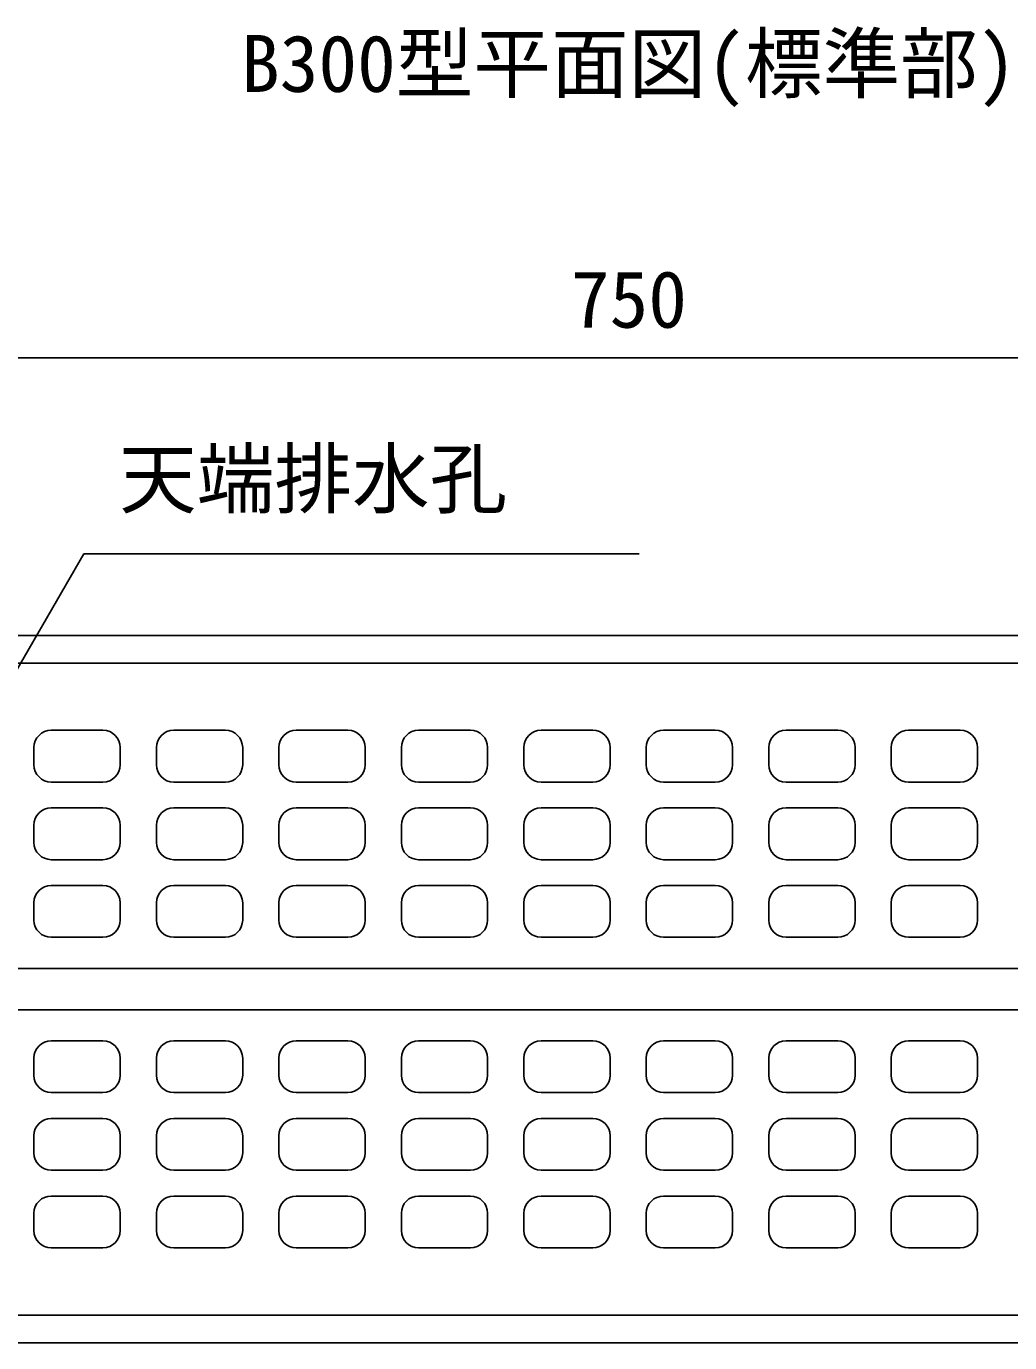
# Model space of a CAD drawing. Units: millimetres, scale not verified. Extents: x -12600 to 12600, y -5940 to 5940.
# Drawn here: x -10104 to -9534, y -5231 to -4467 of the extents above; entities that cross this region are included whole.
import ezdxf
from ezdxf.enums import TextEntityAlignment as Align

# ---------------------------------------------------------------- set-up
doc = ezdxf.new("R2010")
doc.units = ezdxf.units.MM
doc.header["$LTSCALE"] = 40
doc.linetypes.add('DOTTED', pattern=[1.75, 0.25, -1.5])
for name, color, linetype, lineweight in [('0-0_DIM', 7, 'Continuous', 25), ('0-2_HATCH', 6, 'Continuous', 25), ('0-5_OUTLINE', 3, 'Continuous', 25), ('0-6_OUTLINE2', 4, 'DOTTED', 25), ('0-7_TXT', 7, 'Continuous', 25)]:
    doc.layers.add(name, color=color, linetype=linetype, lineweight=lineweight)
doc.styles.add('ＭＳ ゴシック', font='')
doc.styles.get('ＭＳ ゴシック').set_extended_font_data('MS Gothic')

msp = doc.modelspace()

# ---------------------------------------------------------------- linework, layer by layer
at = {"layer": '0-0_DIM'}
for p, q in [((-10209.2, -5013.52), (-10070.48, -4773.25)), ((-10070.48, -4773.25), (-9748.53, -4773.25))]:
    msp.add_line(p, q, dxfattribs=at)
msp.add_lwpolyline([(-8754.31, -4659.52), (-9129.31, -4659.52), (-9379.31, -4659.52), (-10129.31, -4659.52), (-10379.31, -4659.52), (-10754.31, -4659.52)], dxfattribs=at)
at = {"layer": '0-2_HATCH'}
for p, q in [((-10089.31, -4875.52), (-10059.31, -4875.52)), ((-10018.31, -4875.52), (-9988.31, -4875.52)), ((-9947.31, -4875.52), (-9917.31, -4875.52)), ((-9876.31, -4875.52), (-9846.31, -4875.52)), ((-9805.31, -4875.52), (-9775.31, -4875.52)), ((-9734.31, -4875.52), (-9704.31, -4875.52)), ((-9663.31, -4875.52), (-9633.31, -4875.52)), ((-9592.31, -4875.52), (-9562.31, -4875.52)), ((-10099.31, -4885.52), (-10099.31, -4895.52)), ((-10049.31, -4895.52), (-10049.31, -4885.52)), ((-10028.31, -4885.52), (-10028.31, -4895.52)), ((-9978.31, -4895.52), (-9978.31, -4885.52)), ((-9957.31, -4885.52), (-9957.31, -4895.52)), ((-9907.31, -4895.52), (-9907.31, -4885.52)), ((-9886.31, -4885.52), (-9886.31, -4895.52)), ((-9836.31, -4895.52), (-9836.31, -4885.52)), ((-9815.31, -4885.52), (-9815.31, -4895.52)), ((-9765.31, -4895.52), (-9765.31, -4885.52)), ((-9744.31, -4885.52), (-9744.31, -4895.52)), ((-9694.31, -4895.52), (-9694.31, -4885.52)), ((-9673.31, -4885.52), (-9673.31, -4895.52)), ((-9623.31, -4895.52), (-9623.31, -4885.52)), ((-9602.31, -4885.52), (-9602.31, -4895.52)), ((-9552.31, -4895.52), (-9552.31, -4885.52)), ((-10059.31, -4905.52), (-10089.31, -4905.52)), ((-9988.31, -4905.52), (-10018.31, -4905.52)), ((-9917.31, -4905.52), (-9947.31, -4905.52)), ((-9846.31, -4905.52), (-9876.31, -4905.52)), ((-9775.31, -4905.52), (-9805.31, -4905.52)), ((-9704.31, -4905.52), (-9734.31, -4905.52)), ((-9633.31, -4905.52), (-9663.31, -4905.52)), ((-9562.31, -4905.52), (-9592.31, -4905.52)), ((-10089.31, -4920.52), (-10059.31, -4920.52)), ((-10018.31, -4920.52), (-9988.31, -4920.52)), ((-9947.31, -4920.52), (-9917.31, -4920.52)), ((-9876.31, -4920.52), (-9846.31, -4920.52)), ((-9805.31, -4920.52), (-9775.31, -4920.52)), ((-9734.31, -4920.52), (-9704.31, -4920.52)), ((-9663.31, -4920.52), (-9633.31, -4920.52)), ((-9592.31, -4920.52), (-9562.31, -4920.52)), ((-10099.31, -4930.52), (-10099.31, -4940.52)), ((-10049.31, -4940.52), (-10049.31, -4930.52)), ((-10028.31, -4930.52), (-10028.31, -4940.52)), ((-9978.31, -4940.52), (-9978.31, -4930.52)), ((-9957.31, -4930.52), (-9957.31, -4940.52)), ((-9907.31, -4940.52), (-9907.31, -4930.52)), ((-9886.31, -4930.52), (-9886.31, -4940.52)), ((-9836.31, -4940.52), (-9836.31, -4930.52)), ((-9815.31, -4930.52), (-9815.31, -4940.52)), ((-9765.31, -4940.52), (-9765.31, -4930.52)), ((-9744.31, -4930.52), (-9744.31, -4940.52)), ((-9694.31, -4940.52), (-9694.31, -4930.52)), ((-9673.31, -4930.52), (-9673.31, -4940.52)), ((-9623.31, -4940.52), (-9623.31, -4930.52)), ((-9602.31, -4930.52), (-9602.31, -4940.52)), ((-9552.31, -4940.52), (-9552.31, -4930.52)), ((-10059.31, -4950.52), (-10089.31, -4950.52)), ((-9988.31, -4950.52), (-10018.31, -4950.52)), ((-9917.31, -4950.52), (-9947.31, -4950.52)), ((-9846.31, -4950.52), (-9876.31, -4950.52)), ((-9775.31, -4950.52), (-9805.31, -4950.52)), ((-9704.31, -4950.52), (-9734.31, -4950.52)), ((-9633.31, -4950.52), (-9663.31, -4950.52)), ((-9562.31, -4950.52), (-9592.31, -4950.52)), ((-10089.31, -4965.52), (-10059.31, -4965.52)), ((-10018.31, -4965.52), (-9988.31, -4965.52)), ((-9947.31, -4965.52), (-9917.31, -4965.52)), ((-9876.31, -4965.52), (-9846.31, -4965.52)), ((-9805.31, -4965.52), (-9775.31, -4965.52)), ((-9734.31, -4965.52), (-9704.31, -4965.52)), ((-9663.31, -4965.52), (-9633.31, -4965.52)), ((-9592.31, -4965.52), (-9562.31, -4965.52)), ((-10099.31, -4975.52), (-10099.31, -4985.52)), ((-10049.31, -4985.52), (-10049.31, -4975.52)), ((-10028.31, -4975.52), (-10028.31, -4985.52)), ((-9978.31, -4985.52), (-9978.31, -4975.52)), ((-9957.31, -4975.52), (-9957.31, -4985.52)), ((-9907.31, -4985.52), (-9907.31, -4975.52)), ((-9886.31, -4975.52), (-9886.31, -4985.52)), ((-9836.31, -4985.52), (-9836.31, -4975.52)), ((-9815.31, -4975.52), (-9815.31, -4985.52)), ((-9765.31, -4985.52), (-9765.31, -4975.52)), ((-9744.31, -4975.52), (-9744.31, -4985.52)), ((-9694.31, -4985.52), (-9694.31, -4975.52)), ((-9673.31, -4975.52), (-9673.31, -4985.52)), ((-9623.31, -4985.52), (-9623.31, -4975.52)), ((-9602.31, -4975.52), (-9602.31, -4985.52)), ((-9552.31, -4985.52), (-9552.31, -4975.52)), ((-10059.31, -4995.52), (-10089.31, -4995.52)), ((-9988.31, -4995.52), (-10018.31, -4995.52)), ((-9917.31, -4995.52), (-9947.31, -4995.52)), ((-9846.31, -4995.52), (-9876.31, -4995.52)), ((-9775.31, -4995.52), (-9805.31, -4995.52)), ((-9704.31, -4995.52), (-9734.31, -4995.52)), ((-9633.31, -4995.52), (-9663.31, -4995.52)), ((-9562.31, -4995.52), (-9592.31, -4995.52)), ((-10089.31, -5055.52), (-10059.31, -5055.52)), ((-10018.31, -5055.52), (-9988.31, -5055.52)), ((-9947.31, -5055.52), (-9917.31, -5055.52)), ((-9876.31, -5055.52), (-9846.31, -5055.52)), ((-9805.31, -5055.52), (-9775.31, -5055.52)), ((-9734.31, -5055.52), (-9704.31, -5055.52)), ((-9663.31, -5055.52), (-9633.31, -5055.52)), ((-9592.31, -5055.52), (-9562.31, -5055.52)), ((-10099.31, -5065.52), (-10099.31, -5075.52)), ((-10049.31, -5075.52), (-10049.31, -5065.52)), ((-10028.31, -5065.52), (-10028.31, -5075.52)), ((-9978.31, -5075.52), (-9978.31, -5065.52)), ((-9957.31, -5065.52), (-9957.31, -5075.52)), ((-9907.31, -5075.52), (-9907.31, -5065.52)), ((-9886.31, -5065.52), (-9886.31, -5075.52)), ((-9836.31, -5075.52), (-9836.31, -5065.52)), ((-9815.31, -5065.52), (-9815.31, -5075.52)), ((-9765.31, -5075.52), (-9765.31, -5065.52)), ((-9744.31, -5065.52), (-9744.31, -5075.52)), ((-9694.31, -5075.52), (-9694.31, -5065.52)), ((-9673.31, -5065.52), (-9673.31, -5075.52)), ((-9623.31, -5075.52), (-9623.31, -5065.52)), ((-9602.31, -5065.52), (-9602.31, -5075.52)), ((-9552.31, -5075.52), (-9552.31, -5065.52)), ((-10059.31, -5085.52), (-10089.31, -5085.52)), ((-9988.31, -5085.52), (-10018.31, -5085.52)), ((-9917.31, -5085.52), (-9947.31, -5085.52)), ((-9846.31, -5085.52), (-9876.31, -5085.52)), ((-9775.31, -5085.52), (-9805.31, -5085.52)), ((-9704.31, -5085.52), (-9734.31, -5085.52)), ((-9633.31, -5085.52), (-9663.31, -5085.52)), ((-9562.31, -5085.52), (-9592.31, -5085.52)), ((-10089.31, -5100.52), (-10059.31, -5100.52)), ((-10018.31, -5100.52), (-9988.31, -5100.52)), ((-9947.31, -5100.52), (-9917.31, -5100.52)), ((-9876.31, -5100.52), (-9846.31, -5100.52)), ((-9805.31, -5100.52), (-9775.31, -5100.52)), ((-9734.31, -5100.52), (-9704.31, -5100.52)), ((-9663.31, -5100.52), (-9633.31, -5100.52)), ((-9592.31, -5100.52), (-9562.31, -5100.52)), ((-10099.31, -5110.52), (-10099.31, -5120.52)), ((-10049.31, -5120.52), (-10049.31, -5110.52)), ((-10028.31, -5110.52), (-10028.31, -5120.52)), ((-9978.31, -5120.52), (-9978.31, -5110.52)), ((-9957.31, -5110.52), (-9957.31, -5120.52)), ((-9907.31, -5120.52), (-9907.31, -5110.52)), ((-9886.31, -5110.52), (-9886.31, -5120.52)), ((-9836.31, -5120.52), (-9836.31, -5110.52)), ((-9815.31, -5110.52), (-9815.31, -5120.52)), ((-9765.31, -5120.52), (-9765.31, -5110.52)), ((-9744.31, -5110.52), (-9744.31, -5120.52)), ((-9694.31, -5120.52), (-9694.31, -5110.52)), ((-9673.31, -5110.52), (-9673.31, -5120.52)), ((-9623.31, -5120.52), (-9623.31, -5110.52)), ((-9602.31, -5110.52), (-9602.31, -5120.52)), ((-9552.31, -5120.52), (-9552.31, -5110.52)), ((-10059.31, -5130.52), (-10089.31, -5130.52)), ((-9988.31, -5130.52), (-10018.31, -5130.52)), ((-9917.31, -5130.52), (-9947.31, -5130.52)), ((-9846.31, -5130.52), (-9876.31, -5130.52)), ((-9775.31, -5130.52), (-9805.31, -5130.52)), ((-9704.31, -5130.52), (-9734.31, -5130.52)), ((-9633.31, -5130.52), (-9663.31, -5130.52)), ((-9562.31, -5130.52), (-9592.31, -5130.52)), ((-10089.31, -5145.52), (-10059.31, -5145.52)), ((-10018.31, -5145.52), (-9988.31, -5145.52)), ((-9947.31, -5145.52), (-9917.31, -5145.52)), ((-9876.31, -5145.52), (-9846.31, -5145.52)), ((-9805.31, -5145.52), (-9775.31, -5145.52)), ((-9734.31, -5145.52), (-9704.31, -5145.52)), ((-9663.31, -5145.52), (-9633.31, -5145.52)), ((-9592.31, -5145.52), (-9562.31, -5145.52)), ((-10099.31, -5155.52), (-10099.31, -5165.52)), ((-10049.31, -5165.52), (-10049.31, -5155.52)), ((-10028.31, -5155.52), (-10028.31, -5165.52)), ((-9978.31, -5165.52), (-9978.31, -5155.52)), ((-9957.31, -5155.52), (-9957.31, -5165.52)), ((-9907.31, -5165.52), (-9907.31, -5155.52)), ((-9886.31, -5155.52), (-9886.31, -5165.52)), ((-9836.31, -5165.52), (-9836.31, -5155.52)), ((-9815.31, -5155.52), (-9815.31, -5165.52)), ((-9765.31, -5165.52), (-9765.31, -5155.52)), ((-9744.31, -5155.52), (-9744.31, -5165.52)), ((-9694.31, -5165.52), (-9694.31, -5155.52)), ((-9673.31, -5155.52), (-9673.31, -5165.52)), ((-9623.31, -5165.52), (-9623.31, -5155.52)), ((-9602.31, -5155.52), (-9602.31, -5165.52)), ((-9552.31, -5165.52), (-9552.31, -5155.52)), ((-10059.31, -5175.52), (-10089.31, -5175.52)), ((-9988.31, -5175.52), (-10018.31, -5175.52)), ((-9917.31, -5175.52), (-9947.31, -5175.52)), ((-9846.31, -5175.52), (-9876.31, -5175.52)), ((-9775.31, -5175.52), (-9805.31, -5175.52)), ((-9704.31, -5175.52), (-9734.31, -5175.52)), ((-9633.31, -5175.52), (-9663.31, -5175.52)), ((-9562.31, -5175.52), (-9592.31, -5175.52))]:
    msp.add_line(p, q, dxfattribs=at)
for centre, start, end in [((-10089.31, -4885.52), 90, 180), ((-10059.31, -4885.52), 0, 90), ((-10018.31, -4885.52), 90, 180), ((-9988.31, -4885.52), 0, 90), ((-9947.31, -4885.52), 90, 180), ((-9917.31, -4885.52), 0, 90), ((-9876.31, -4885.52), 90, 180), ((-9846.31, -4885.52), 0, 90), ((-9805.31, -4885.52), 90, 180), ((-9775.31, -4885.52), 0, 90), ((-9734.31, -4885.52), 90, 180), ((-9704.31, -4885.52), 0, 90), ((-9663.31, -4885.52), 90, 180), ((-9633.31, -4885.52), 0, 90), ((-9592.31, -4885.52), 90, 180), ((-9562.31, -4885.52), 0, 90), ((-10089.31, -4895.52), 180, 270), ((-10059.31, -4895.52), 270, 0), ((-10018.31, -4895.52), 180, 270), ((-9988.31, -4895.52), 270, 0), ((-9947.31, -4895.52), 180, 270), ((-9917.31, -4895.52), 270, 0), ((-9876.31, -4895.52), 180, 270), ((-9846.31, -4895.52), 270, 0), ((-9805.31, -4895.52), 180, 270), ((-9775.31, -4895.52), 270, 0), ((-9734.31, -4895.52), 180, 270), ((-9704.31, -4895.52), 270, 0), ((-9663.31, -4895.52), 180, 270), ((-9633.31, -4895.52), 270, 0), ((-9592.31, -4895.52), 180, 270), ((-9562.31, -4895.52), 270, 0), ((-10089.31, -4930.52), 90, 180), ((-10059.31, -4930.52), 0, 90), ((-10018.31, -4930.52), 90, 180), ((-9988.31, -4930.52), 0, 90), ((-9947.31, -4930.52), 90, 180), ((-9917.31, -4930.52), 0, 90), ((-9876.31, -4930.52), 90, 180), ((-9846.31, -4930.52), 0, 90), ((-9805.31, -4930.52), 90, 180), ((-9775.31, -4930.52), 0, 90), ((-9734.31, -4930.52), 90, 180), ((-9704.31, -4930.52), 0, 90), ((-9663.31, -4930.52), 90, 180), ((-9633.31, -4930.52), 0, 90), ((-9592.31, -4930.52), 90, 180), ((-9562.31, -4930.52), 0, 90), ((-10089.31, -4940.52), 180, 270), ((-10059.31, -4940.52), 270, 0), ((-10018.31, -4940.52), 180, 270), ((-9988.31, -4940.52), 270, 0), ((-9947.31, -4940.52), 180, 270), ((-9917.31, -4940.52), 270, 0), ((-9876.31, -4940.52), 180, 270), ((-9846.31, -4940.52), 270, 0), ((-9805.31, -4940.52), 180, 270), ((-9775.31, -4940.52), 270, 0), ((-9734.31, -4940.52), 180, 270), ((-9704.31, -4940.52), 270, 0), ((-9663.31, -4940.52), 180, 270), ((-9633.31, -4940.52), 270, 0), ((-9592.31, -4940.52), 180, 270), ((-9562.31, -4940.52), 270, 0), ((-10089.31, -4975.52), 90, 180), ((-10059.31, -4975.52), 0, 90), ((-10018.31, -4975.52), 90, 180), ((-9988.31, -4975.52), 0, 90), ((-9947.31, -4975.52), 90, 180), ((-9917.31, -4975.52), 0, 90), ((-9876.31, -4975.52), 90, 180), ((-9846.31, -4975.52), 0, 90), ((-9805.31, -4975.52), 90, 180), ((-9775.31, -4975.52), 0, 90), ((-9734.31, -4975.52), 90, 180), ((-9704.31, -4975.52), 0, 90), ((-9663.31, -4975.52), 90, 180), ((-9633.31, -4975.52), 0, 90), ((-9592.31, -4975.52), 90, 180), ((-9562.31, -4975.52), 0, 90), ((-10089.31, -4985.52), 180, 270), ((-10059.31, -4985.52), 270, 0), ((-10018.31, -4985.52), 180, 270), ((-9988.31, -4985.52), 270, 0), ((-9947.31, -4985.52), 180, 270), ((-9917.31, -4985.52), 270, 0), ((-9876.31, -4985.52), 180, 270), ((-9846.31, -4985.52), 270, 0), ((-9805.31, -4985.52), 180, 270), ((-9775.31, -4985.52), 270, 0), ((-9734.31, -4985.52), 180, 270), ((-9704.31, -4985.52), 270, 0), ((-9663.31, -4985.52), 180, 270), ((-9633.31, -4985.52), 270, 0), ((-9592.31, -4985.52), 180, 270), ((-9562.31, -4985.52), 270, 0), ((-10089.31, -5065.52), 90, 180), ((-10059.31, -5065.52), 0, 90), ((-10018.31, -5065.52), 90, 180), ((-9988.31, -5065.52), 0, 90), ((-9947.31, -5065.52), 90, 180), ((-9917.31, -5065.52), 0, 90), ((-9876.31, -5065.52), 90, 180), ((-9846.31, -5065.52), 0, 90), ((-9805.31, -5065.52), 90, 180), ((-9775.31, -5065.52), 0, 90), ((-9734.31, -5065.52), 90, 180), ((-9704.31, -5065.52), 0, 90), ((-9663.31, -5065.52), 90, 180), ((-9633.31, -5065.52), 0, 90), ((-9592.31, -5065.52), 90, 180), ((-9562.31, -5065.52), 0, 90), ((-10089.31, -5075.52), 180, 270), ((-10059.31, -5075.52), 270, 0), ((-10018.31, -5075.52), 180, 270), ((-9988.31, -5075.52), 270, 0), ((-9947.31, -5075.52), 180, 270), ((-9917.31, -5075.52), 270, 0), ((-9876.31, -5075.52), 180, 270), ((-9846.31, -5075.52), 270, 0), ((-9805.31, -5075.52), 180, 270), ((-9775.31, -5075.52), 270, 0), ((-9734.31, -5075.52), 180, 270), ((-9704.31, -5075.52), 270, 0), ((-9663.31, -5075.52), 180, 270), ((-9633.31, -5075.52), 270, 0), ((-9592.31, -5075.52), 180, 270), ((-9562.31, -5075.52), 270, 0), ((-10089.31, -5110.52), 90, 180), ((-10059.31, -5110.52), 0, 90), ((-10018.31, -5110.52), 90, 180), ((-9988.31, -5110.52), 0, 90), ((-9947.31, -5110.52), 90, 180), ((-9917.31, -5110.52), 0, 90), ((-9876.31, -5110.52), 90, 180), ((-9846.31, -5110.52), 0, 90), ((-9805.31, -5110.52), 90, 180), ((-9775.31, -5110.52), 0, 90), ((-9734.31, -5110.52), 90, 180), ((-9704.31, -5110.52), 0, 90), ((-9663.31, -5110.52), 90, 180), ((-9633.31, -5110.52), 0, 90), ((-9592.31, -5110.52), 90, 180), ((-9562.31, -5110.52), 0, 90), ((-10089.31, -5120.52), 180, 270), ((-10059.31, -5120.52), 270, 0), ((-10018.31, -5120.52), 180, 270), ((-9988.31, -5120.52), 270, 0), ((-9947.31, -5120.52), 180, 270), ((-9917.31, -5120.52), 270, 0), ((-9876.31, -5120.52), 180, 270), ((-9846.31, -5120.52), 270, 0), ((-9805.31, -5120.52), 180, 270), ((-9775.31, -5120.52), 270, 0), ((-9734.31, -5120.52), 180, 270), ((-9704.31, -5120.52), 270, 0), ((-9663.31, -5120.52), 180, 270), ((-9633.31, -5120.52), 270, 0), ((-9592.31, -5120.52), 180, 270), ((-9562.31, -5120.52), 270, 0), ((-10089.31, -5155.52), 90, 180), ((-10059.31, -5155.52), 0, 90), ((-10018.31, -5155.52), 90, 180), ((-9988.31, -5155.52), 0, 90), ((-9947.31, -5155.52), 90, 180), ((-9917.31, -5155.52), 0, 90), ((-9876.31, -5155.52), 90, 180), ((-9846.31, -5155.52), 0, 90), ((-9805.31, -5155.52), 90, 180), ((-9775.31, -5155.52), 0, 90), ((-9734.31, -5155.52), 90, 180), ((-9704.31, -5155.52), 0, 90), ((-9663.31, -5155.52), 90, 180), ((-9633.31, -5155.52), 0, 90), ((-9592.31, -5155.52), 90, 180), ((-9562.31, -5155.52), 0, 90), ((-10089.31, -5165.52), 180, 270), ((-10059.31, -5165.52), 270, 0), ((-10018.31, -5165.52), 180, 270), ((-9988.31, -5165.52), 270, 0), ((-9947.31, -5165.52), 180, 270), ((-9917.31, -5165.52), 270, 0), ((-9876.31, -5165.52), 180, 270), ((-9846.31, -5165.52), 270, 0), ((-9805.31, -5165.52), 180, 270), ((-9775.31, -5165.52), 270, 0), ((-9734.31, -5165.52), 180, 270), ((-9704.31, -5165.52), 270, 0), ((-9663.31, -5165.52), 180, 270), ((-9633.31, -5165.52), 270, 0), ((-9592.31, -5165.52), 180, 270), ((-9562.31, -5165.52), 270, 0)]:
    msp.add_arc(centre, 10, start, end, dxfattribs=at)
at = {"layer": '0-5_OUTLINE'}
for p, q in [((-10748.31, -4820.52), (-8760.31, -4820.52)), ((-8754.31, -4836.52), (-10754.31, -4836.52)), ((-8754.31, -5214.52), (-10754.31, -5214.52)), ((-8760.31, -5230.52), (-10748.31, -5230.52))]:
    msp.add_line(p, q, dxfattribs=at)
at = {"layer": '0-6_OUTLINE2', "linetype": 'Continuous'}
for p, q in [((-8754.31, -5013.52), (-10754.31, -5013.52)), ((-8754.31, -5037.52), (-10754.31, -5037.52))]:
    msp.add_line(p, q, dxfattribs=at)

# ---------------------------------------------------------------- texts
at = {"layer": '0-0_DIM', "style": 'ＭＳ ゴシック'}
for s, p in [('750', (-9788.06, -4652.02)), ('天端排水孔', (-10049.92, -4756.08))]:
    msp.add_text(s, height=32.99, dxfattribs=at).set_placement(p, align=Align.BOTTOM_LEFT)
at = {"layer": '0-7_TXT', "style": 'ＭＳ ゴシック'}
msp.add_text('B300型平面図(標準部)', height=32.99, dxfattribs=at).set_placement((-9979.31, -4515.34), align=Align.BOTTOM_LEFT)

doc.saveas('drawing.dxf')
